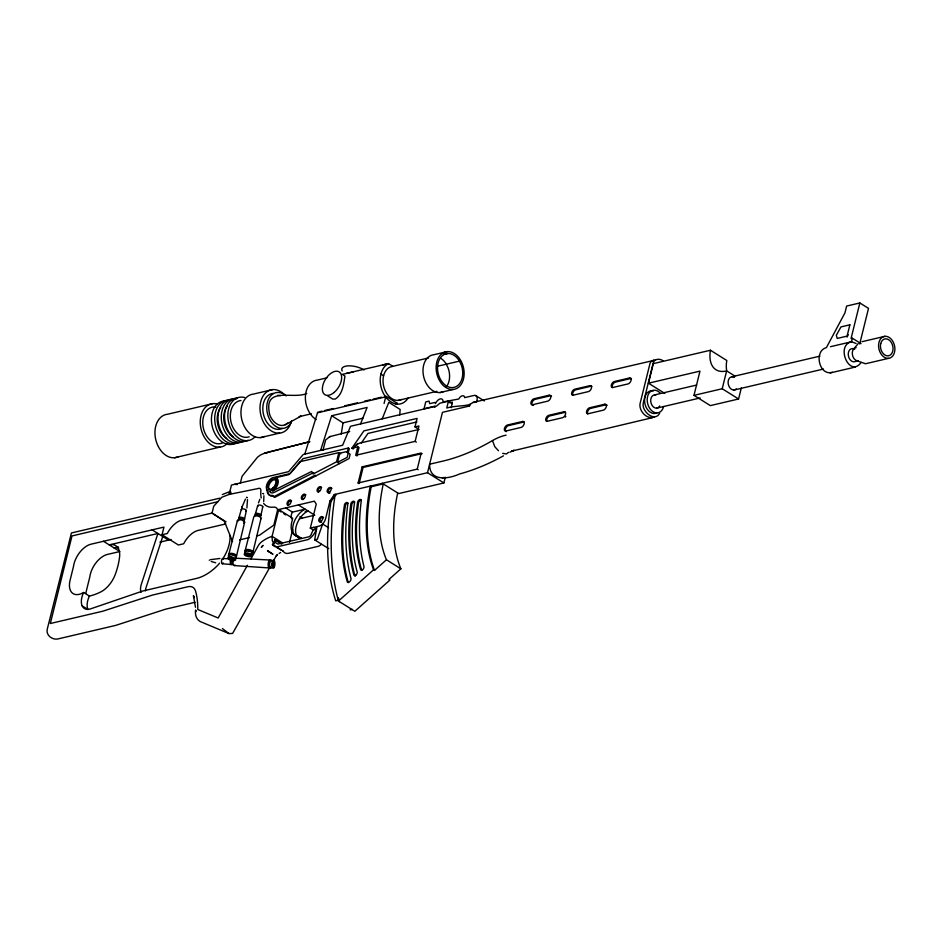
<?xml version="1.0" encoding="UTF-8"?>
<svg xmlns="http://www.w3.org/2000/svg" width="942" height="942" viewBox="0 0 942 942"><rect width="100%" height="100%" fill="white"/><g stroke="black" fill="none" stroke-linecap="round" stroke-linejoin="round"><path stroke-width="1.41" d="M195.665 610.228L195.665 611.805L195.642 610.275C194.723 615.338 196.902 620.884 202.212 622.379L228.941 633.566L232.592 633.46L270.06 566.919M451.277 407.709L452.301 402.081L449.499 402.74M399.714 415.081L400.162 409.464L388.799 402.34L382.216 418.849M263.689 501.591L263.913 495.763M341.228 434.074L343.029 422.864L331.666 415.74L320.586 450.417M246.898 507.985L247.499 499.601M328.734 548.656L314.71 539.86L316.889 526.625M283.036 550.988L272.45 544.346L273.851 543.875L274.652 539.778L281.717 544.193M244.461 519.442L246.368 510.564M260.875 515.592L262.783 506.714M236.548 555.921L244.637 522.127M252.962 552.071L261.052 518.277M225.656 523.952L198.197 530.393A18.675 10.656 -57.9 0 0 183.666 543.769L178.415 545.006L162.048 534.75L163.943 527.096L91.056 544.182A18.934 10.798 -57.9 0 0 73.464 566.589L70.097 580.201A19.523 11.139 -57.9 0 0 83.626 592.471L89.408 596.086A69.367 39.564 -57.9 0 0 100.617 592.012A20.901 11.916 -57.9 0 0 115.159 574.702A56.803 32.393 -57.9 0 0 119.575 556.852A20.971 11.952 -57.9 0 0 109.248 544.888L157.915 533.478L141.312 584.346A13.117 7.477 -57.9 0 0 141.065 592.306M261.228 498.012A28.966 16.52 -57.9 0 1 260.875 490.9A4.675 2.673 -57.9 0 0 257.79 488.615L229.153 494.409L231.473 485.048L288.605 471.659L303.23 454.491L342.641 445.248L350.53 426.279L436.558 406.096L439.902 403.211L448.439 401.21L452.29 403.623M240.292 483.411L242.047 476.322L257.472 457.247L260.545 454.927L264.867 453.067L309.812 441.657M313.604 527.39L316.488 529.204L313.203 529.969L310.318 528.156L316.253 504.17L314.404 501.168L277.631 509.787L273.851 525.094L259.439 535.244L256.613 535.916M289.5 542.368L292.644 529.675M322.976 450.288L325.661 439.938L329.924 436.57A9.055 6.441 76.8 0 1 330.442 436.605M338.837 452.619L336.565 461.792L313.156 474.003L311.684 471.424L272.509 491.065A7.677 4.38 -57.9 0 0 278.196 482.704A7.677 4.38 -57.9 0 0 274.452 478.018L289.041 474.556L300.039 461.71L338.837 452.619L340.757 453.82M337.53 462.392L339.791 453.22L346.303 451.689L348.21 453.114L347.162 457.365L337.53 462.392L339.45 463.605M445.283 477.3L443.882 482.963L427.527 472.707L334.28 494.574L329.994 500.944L325.579 518.807A6.935 3.956 -57.9 0 1 319.515 526.001L310.318 528.156M347.268 452.29L348.328 448.039L349.282 448.651L348.234 452.902L350.141 454.315L349.082 458.566L274.746 497.376L273.345 495.975A10.562 6.029 -57.9 0 1 268.246 492.772M356.888 445.213L357.218 443.859M356.912 456.081L359.02 447.568L357.795 446.802L355.687 455.304L415.128 441.374L416.352 442.139M358.125 482.999L362.128 466.843L421.227 452.984L417.235 469.14L358.125 482.999L359.09 483.599L363.094 467.444L422.193 453.585M384.089 403.447L385.89 396.17L397.253 403.294L395.51 404.342M414.998 426.914L417.106 418.413L363.906 430.883L351.884 448.192L353.109 448.957L355.099 446.084A5.864 4.792 -49.6 0 1 356.3 444.754L359.526 443.152L419.049 429.458L414.998 426.914L418.943 425.996L415.128 441.374M427.527 472.707L442.457 412.337L469.387 406.026L470.129 404.33L473.049 402.422L655.585 359.985M448.439 401.21L446.755 408.016C454.362 405.708 462.534 406.473 470.058 404.483M469.387 406.026L469.811 404.33M664.84 393.45L648.473 383.194L653.312 363.636L710.445 350.247L726.8 360.503A32.546 18.557 -57.9 0 0 726.6 370.206M741.295 387.998L738.575 398.996L710.339 405.613L693.983 395.357L699.977 371.124L648.473 383.194M693.983 395.357L722.22 388.74L726.635 370.877A32.546 18.557 -57.9 0 1 710.445 350.247M859.705 343.96L868.512 308.387L859.846 302.959L851.05 338.531L852.357 338.225L861.023 343.653M852.357 338.225L851.486 341.769C835.236 345.478 849.425 378.26 860.988 362.635M228.776 554.367L237.384 520.679M245.191 550.517L253.81 516.828A3.709 1.519 13.9 0 1 258.332 516.228A3.709 1.519 13.9 0 1 260.581 518.96M230.967 492.113L230.507 493.879L221.829 497.246L213.728 506.254L212.044 513.06L181.83 520.137A18.675 10.656 -57.9 0 0 167.299 533.513L162.048 534.75M238.809 518.312L241.27 509.551M255.223 514.473L257.684 505.701M242.012 507.008L245.45 499.083M241.705 508.009L242.082 506.749M304.819 454.115L317.713 412.16L317.513 412.796M162.73 536.493L146.128 587.361A13.117 7.477 -57.9 0 0 145.374 590.881M258.497 502.898L259.815 499.331M229.153 494.409L229.813 492.56M360.539 423.924L367.133 407.427L331.666 415.74M659.671 413.232C654.796 422.793 641.066 411.077 643.315 402.976L653.23 362.917C654.301 358.407 660.095 358.513 663.192 360.821M247.405 565.282L218.167 617.999L197.773 609.474A91.527 52.199 -57.9 0 0 195.559 591.105A16.026 9.137 -57.9 0 0 187.953 586.736L152.486 595.061L102.855 611.193L50.326 623.51L71.992 535.939L217.779 501.745M250.961 558.853L258.096 545.983A8.384 4.781 -57.9 0 1 261.758 541.709A37.527 21.407 -57.9 0 1 272.085 536.351L278.726 509.54L292.75 518.324M273.616 560.502L275.9 556.392A4.157 2.367 -57.9 0 1 277.607 554.473L275.747 556.651M846.976 337.118L848.295 334.728M396.735 404.083L397.253 403.294M338.979 600.066L335.693 600.831A273.274 155.854 -57.9 0 1 330.96 501.556L335.234 495.174L336.164 494.962L335.199 494.362A308.446 175.907 -57.9 0 0 338.472 601.043L354.84 611.299L389.929 580.037L388.964 579.436L400.88 568.815A159.952 91.221 -57.9 0 1 397.701 492.972M361.316 442.999L367.969 433.426L416.953 421.934M268.411 551.682L267.493 550.54L272.945 554.249L268.552 551.494M508.527 452.36L506.36 453.962L502.675 453.361M853.876 348.752L858.233 343.536M338.472 601.043L373.562 569.78A193.192 110.179 -57.9 0 1 370.218 486.143L371.183 486.755L383.264 483.917A159.952 91.221 -57.9 0 0 386.444 559.772L374.527 570.381L373.562 569.78M306.774 393.462C293.409 399.632 265.079 386.491 269.106 411.43C269.659 419.802 279.715 430.294 287.64 423.04M279.115 553.425L280.657 552.459M285.238 424.795L301.004 416.14L299.132 416.67L311.461 413.773M503.44 455.846C489.569 463.488 474.909 469.834 459.59 473.956C448.109 479.207 429.246 481.798 429.623 464.206L442.764 461.133A230.602 131.515 -57.9 0 0 492.478 440.585A58.286 33.241 -57.9 0 1 506.066 435.169M222.347 494.562L230.072 491.441M509.869 452.219L514.132 450.252L511.6 451.3L513.072 450.688M313.615 472.637L274.428 492.277A7.677 4.38 -57.9 0 1 269.789 491.7M653.607 360.079L650.687 361.987L649.945 363.683L640.03 403.753C638.841 411.065 646.954 420.002 654.396 416.929M442.328 478.077L444 477.394M512.636 450.877L652.724 417.612M249.135 555.474C249.559 553.001 244.425 555.391 249.135 555.474A1.943 0.801 13.9 0 0 249.489 554.132A1.943 0.801 13.9 0 0 246.486 553.884A1.943 0.801 13.9 0 0 248.299 555.344M859.846 302.959L846.646 306.056L844.962 312.862L826.393 347.645C813.535 350.942 819.128 376.4 832.387 372.267M382.77 364.919L388.504 363.588L392.861 366.32L428.528 357.948M392.861 366.32L389.8 367.18A17.286 12.305 76.8 0 0 384.442 388.822A17.286 12.305 76.8 0 0 401.457 399.49M210.372 559.678L219.922 558.476M264.867 453.067L309.541 441.739M329.417 436.723L349.717 431.566M341.569 374.516L353.368 371.913M212.868 403.612L167.558 414.245A22.09 15.72 76.8 0 0 155.913 440.255A22.09 15.72 76.8 0 0 178.497 456.635M272.627 389.599L253.575 394.062A22.09 15.72 76.8 0 0 241.929 420.085A22.09 15.72 76.8 0 0 264.525 436.464M326.921 377.848L317.43 380.073A21.124 15.037 76.8 0 0 305.373 396.829A21.124 15.037 76.8 0 0 316.135 419.59M447.097 351.637L433.956 354.71A19.205 13.671 76.8 0 0 423.829 377.33A19.205 13.671 76.8 0 0 443.482 391.578M443.423 354.463L447.368 353.533M437.759 366.202L459.449 361.116M319.126 411.831L321.976 411.159M324.813 410.5L333.338 408.498M344.701 405.837L357.477 402.835M364.578 401.174L370.265 399.844M373.103 399.173L381.628 397.171M385.725 396.853L317.748 412.749M398.36 400.362L436.888 391.319M440.044 392.543L453.173 389.47A19.205 13.671 76.8 0 0 460.461 360.009A19.205 13.671 76.8 0 0 436.77 362.175A19.205 13.671 76.8 0 0 453.173 389.47M174.541 457.753L219.851 447.12M260.569 437.583L279.609 433.108M343.029 422.864L362.894 418.213M474.744 402.34L476.428 401.951L476.982 400.35A6.782 3.862 -57.9 0 0 473.202 395.628L464.665 397.63A4.686 2.673 -57.9 0 0 462.345 395.77A4.686 2.673 -57.9 0 0 458.754 399.019L443.093 401.893A5.758 3.285 -57.9 0 0 440.232 398.913A5.758 3.285 -57.9 0 0 435.487 403.588L434.992 402.434L429.74 403.659L429.034 401.127L425.749 401.893L424.065 408.698L434.839 406.167A5.758 3.285 -57.9 0 0 434.921 407.368M348.328 448.039L303.018 458.672L290.148 473.59L277.007 476.676A10.562 6.029 -57.9 0 0 275.064 477.429M351.884 448.192L357.795 446.802M830.467 346.691L851.486 341.769L856.066 343.453M861.977 341.699L884.962 336.306M654.525 394.922L696.668 385.043M731.922 376.765L819.917 356.135M219.698 498.188L71.415 532.96L47.418 628.538C45.275 635.308 52.823 640.76 59.016 638.688L115.831 625.358L165.462 609.215L195.041 602.279M656.656 408.157L700.2 397.948M734.053 390.012L823.461 369.04M888.506 358.36A11.198 7.972 76.8 0 1 878.945 342.452A11.198 7.972 76.8 0 1 892.757 341.192A11.198 7.972 76.8 0 1 888.506 358.36L865.521 363.753L856.973 360.774M830.138 372.961L855.218 367.074M118.351 546.902L114.053 547.914A20.971 11.952 -57.9 0 1 118.668 547.879M159.916 542.133L171.126 539.495M285.709 507.891L292.444 512.118L305.114 509.151A15.696 8.949 -57.9 0 0 293.209 524.753A15.696 8.949 -57.9 0 0 298.379 536.363L301.275 538.165A15.696 8.949 -57.9 0 1 296.106 526.566A15.696 8.949 -57.9 0 1 308.01 510.953L305.184 511.624M443.882 482.963L398.666 493.573L382.299 483.317M299.273 518.807L314.746 515.18M239.609 539.896L249.524 537.576M314.71 539.86L317.336 539.248L322.635 523.999L328.475 527.661M350.141 609.886L352.32 609.368M346.326 373.397L388.504 363.588A21.124 15.037 76.8 0 0 384.265 394.922C387.421 399.997 392.673 404.448 398.972 404.142A21.124 15.037 76.8 0 0 408.074 398.066M473.049 402.422L475.027 402.328M265.632 452.867L267.045 452.972M222.606 558.535L229.2 558.736M235.912 558.229L269.789 560.019M234.24 565.565L269.506 567.967M277.631 395.299L280.539 395.558M222.418 563.752L231.626 564.588M234.617 484.318L237.278 484.577M343.171 374.951L344.925 376.058C343.771 384.018 342.605 394.486 335.246 399.067L332.714 399.067L327.757 395.946M211.22 561.503L215.694 562.774M228.941 633.566L222.465 628.585M281.046 550.069L276.654 547.314M726.635 370.877L734.819 376.011M722.22 388.74L738.575 398.996M475.651 395.534L484.318 400.962M380.921 374.115L383.594 375.787M417.235 469.14L418.189 469.74M362.128 466.843L363.094 467.444M316.053 475.816L315.087 475.215L273.792 496.775L272.379 495.374A10.562 6.029 -57.9 0 1 267.116 490.075M334.28 494.574L335.234 495.174M329.994 500.944L330.96 501.556M386.444 559.772L400.88 568.815M298.379 504.924L313.615 514.473M299.827 516.746L302.076 518.147M278.808 510.517L281.14 511.989M283.483 513.449L285.815 514.921M282.6 542.945L272.085 536.351L272.297 540.637L273.851 543.875M276.006 540.072L280.704 543.028M282.659 550.905L283.318 551.317M226.068 521.844L212.044 513.06L224.349 521.256L232.521 541.556M152.145 529.863L168.512 540.119M103.467 541.273L119.834 551.529L107.412 554.438A18.934 10.798 -57.9 0 0 89.831 576.845L86.464 590.457A19.523 11.139 -57.9 0 0 85.957 593.13M82.166 605.859L87.936 609.474A16.461 9.385 -57.9 0 1 89.408 596.086M272.45 544.346L273.392 545.088M498.436 450.7L494.797 446.708L492.478 440.585M274.652 539.778L275.971 542.992L277.878 544.064L308.74 536.834A3.026 1.731 -57.9 0 0 311.307 534.196A26.6 15.166 -57.9 0 1 313.203 529.969M193.781 596.887L194.205 597.664L193.416 595.674L195.489 607.272M223.136 562.904A2.614 0.977 -86.5 0 1 221.747 563.069A2.614 0.977 -86.5 0 1 221.876 559.383A2.614 0.977 -86.5 0 1 223.266 559.218M271.791 567.52A4.086 1.531 -86.5 0 1 269.801 566.566A4.086 1.531 -86.5 0 1 270.272 561.079A4.086 1.531 -86.5 0 1 272.332 561.079M270.601 567.155A3.262 1.225 -86.5 0 1 269.165 564.187A3.262 1.225 -86.5 0 1 270.825 560.855M270.272 567.355A3.98 1.495 -86.5 0 1 268.329 566.413A3.98 1.495 -86.5 0 1 268.788 561.067A3.98 1.495 -86.5 0 1 270.801 561.067M234.947 564.988A3.709 1.389 -86.5 0 1 233.286 564.588A3.709 1.389 -86.5 0 1 233.227 560.149M233.051 564.529A2.897 1.083 -86.5 0 1 231.873 563.328A2.897 1.083 -86.5 0 1 232.168 559.819M232.062 563.634A2.897 1.083 -86.5 0 1 230.366 563.234A2.897 1.083 -86.5 0 1 231.179 558.924M272.709 562.562A1.943 0.73 -86.5 0 1 273.745 563.622M273.71 564.623A1.943 0.73 -86.5 0 1 272.591 565.918A1.943 0.73 -86.5 0 1 272.556 562.892M241.623 510.164A2.614 1.072 13.9 0 1 242.341 508.868A2.614 1.072 13.9 0 1 245.756 509.74A2.614 1.072 13.9 0 1 245.638 511.2M235.771 558.123A4.086 1.672 13.9 0 1 235.147 558.359M228.47 556.251A4.086 1.672 13.9 0 1 232.274 554.85A4.086 1.672 13.9 0 1 236.159 557.794M229.412 555.603A3.262 1.342 13.9 0 1 232.45 554.485A3.262 1.342 13.9 0 1 235.571 556.828M229.306 555.309A3.98 1.637 13.9 0 1 232.627 553.46A3.98 1.637 13.9 0 1 236.042 556.651M237.89 521.562A3.709 1.519 13.9 0 1 238.903 519.701A3.709 1.519 13.9 0 1 243.766 520.95A3.709 1.519 13.9 0 1 243.589 523.022M238.927 520.09A2.897 1.189 13.9 0 1 239.727 518.642A2.897 1.189 13.9 0 1 243.519 519.607A2.897 1.189 13.9 0 1 243.377 521.232M239.292 518.653A2.897 1.189 13.9 0 1 240.08 517.205A2.897 1.189 13.9 0 1 243.872 518.182A2.897 1.189 13.9 0 1 243.731 519.796M231.391 559.065A1.943 0.801 13.9 0 1 230.072 557.735A1.943 0.801 13.9 0 1 232.65 557.782A1.943 0.801 13.9 0 1 233.51 559.112M258.037 506.325A2.614 1.072 13.9 0 1 260.216 505.112A2.614 1.072 13.9 0 1 262.453 507.208M245.297 552.895A4.086 1.672 13.9 0 1 248.688 550.999A4.086 1.672 13.9 0 1 252.185 554.273M245.709 551.364A3.262 1.342 13.9 0 1 249.289 550.729A3.262 1.342 13.9 0 1 251.985 552.978M245.332 550.976A3.98 1.637 13.9 0 1 250.054 549.869A3.98 1.637 13.9 0 1 251.855 553.025M255.058 515.886A2.897 1.189 13.9 0 1 257.755 514.897A2.897 1.189 13.9 0 1 260.522 516.981M255.706 514.803A2.897 1.189 13.9 0 1 258.108 513.461A2.897 1.189 13.9 0 1 260.593 515.78M292.444 512.118A6.606 3.768 -57.9 0 0 292.491 519.489A19.841 11.316 -57.9 0 0 298.379 536.363M329.029 493.172A2.885 1.648 -57.9 0 1 328.758 489.722A2.885 1.648 -57.9 0 1 331.984 488.462M330.053 492.937A2.885 1.648 -57.9 0 1 329.523 493.149M533.549 405.307A3.356 1.919 -57.9 0 1 531.983 402.87A3.356 1.919 -57.9 0 1 535.021 399.361L550.116 395.817A3.356 1.919 -57.9 0 1 551.529 396.299M524.117 422.028A3.356 1.919 -57.9 0 0 523.54 422.075L508.445 425.607A3.356 1.919 -57.9 0 0 505.524 428.728A3.356 1.919 -57.9 0 0 506.396 431.601M663.615 406.567A11.528 8.207 76.8 0 1 652.37 411.265A11.528 8.207 76.8 0 1 648.131 394.816A11.528 8.207 76.8 0 1 660.106 392.991M318.561 492.301A2.885 1.648 -57.9 0 1 318.702 488.98A2.885 1.648 -57.9 0 1 321.622 487.414M572.854 395.275A3.356 1.919 -57.9 0 1 573.148 392.143A3.356 1.919 -57.9 0 1 575.727 389.811L590.834 386.267A3.356 1.919 -57.9 0 1 591.882 386.397M249.159 436.805A18.675 13.294 76.8 0 1 230.943 421.71A18.675 13.294 76.8 0 1 240.987 400.503M238.255 442.622A22.09 15.72 76.8 0 1 215.659 426.243A22.09 15.72 76.8 0 1 227.316 400.232M234.97 443.399A22.09 15.72 76.8 0 1 212.386 427.009A22.09 15.72 76.8 0 1 224.031 400.998M565.801 416.364A3.356 1.919 -57.9 0 1 565.282 417.07M565.483 412.325A3.356 1.919 -57.9 0 0 564.917 412.372L549.81 415.905A3.356 1.919 -57.9 0 0 547.231 418.248A3.356 1.919 -57.9 0 0 546.925 421.368M226.716 438.513A18.675 13.294 76.8 0 1 220.758 407.603M227.257 443.494A22.09 15.72 76.8 0 1 201.223 429.634A22.09 15.72 76.8 0 1 217.06 403.988M440.785 358.325A17.286 12.305 76.8 0 1 446.296 364.142L448.18 368.145A17.286 12.305 76.8 0 1 446.296 386.938M342.217 371.007A13.447 5.511 13.9 0 1 348.199 365.849A13.447 5.511 13.9 0 1 364.048 369.912M656.845 412.926A11.528 8.207 76.8 0 1 644.752 402.905A11.528 8.207 76.8 0 1 653.324 391.001M291.49 420.992A22.09 15.72 76.8 0 1 269.954 429.999A22.09 15.72 76.8 0 1 261.817 398.466A22.09 15.72 76.8 0 1 284.767 394.957M288.181 505.289A2.885 1.648 -57.9 0 1 288.853 501.968A2.885 1.648 -57.9 0 1 291.561 500.72M321.669 522.092A2.885 1.648 -57.9 0 1 320.033 519.537A2.885 1.648 -57.9 0 1 323.612 517.617M254.835 437.029A22.09 15.72 76.8 0 1 228.8 423.158A22.09 15.72 76.8 0 1 244.637 397.512M248.099 440.314A22.09 15.72 76.8 0 1 225.515 423.935A22.09 15.72 76.8 0 1 237.16 397.913M659.73 405.92A6.724 4.781 76.8 0 1 651.24 403.671A6.724 4.781 76.8 0 1 655.797 395.028M282.27 428.41A18.251 12.988 76.8 0 1 263.607 414.88A18.251 12.988 76.8 0 1 273.227 393.391M233.286 436.982A18.675 13.294 76.8 0 1 227.328 406.073M339.438 601.644A308.446 175.907 -57.9 0 1 338.425 597.817M222.653 442.822A18.675 13.294 76.8 0 1 203.201 427.385A18.675 13.294 76.8 0 1 215.765 407.05M241.541 441.857A22.09 15.72 76.8 0 1 218.52 423.594A22.09 15.72 76.8 0 1 233.38 399.538M291.29 422.299A18.251 12.988 76.8 0 1 273.239 424.312A18.251 12.988 76.8 0 1 268.423 399.373A18.251 12.988 76.8 0 1 286.203 395.911M302.794 499.731A2.885 1.648 -57.9 0 1 302.935 496.41A2.885 1.648 -57.9 0 1 305.856 494.844M263.63 503.417A28.966 16.52 -57.9 0 0 273.474 507.137A10.209 5.817 -57.9 0 1 277.631 509.787M269.094 489.075A5.758 3.285 -57.9 0 1 270.872 481.868A5.758 3.285 -57.9 0 1 276.453 480.561M374.527 570.381A193.192 110.179 -57.9 0 1 371.183 486.755M856.478 360.727A6.724 4.781 76.8 0 1 848.365 355.652A6.724 4.781 76.8 0 1 854.629 349.258M83.626 592.471A16.461 9.385 -57.9 0 0 90.962 608.732L142.784 591.011L196.631 578.388A44.474 25.363 -57.9 0 0 215.247 567.72A28.613 16.32 -57.9 0 0 219.568 563.175M321.304 544.37A12.729 7.253 -57.9 0 1 318.785 546.195L288.582 553.272A12.305 7.018 -57.9 0 1 283.601 551.729M316.488 529.204A12.729 7.253 -57.9 0 1 308.199 539.554L277.996 546.643A12.305 7.018 -57.9 0 1 272.733 544.676M348.293 582.568A219.274 125.05 -57.9 0 1 345.537 504.936A2.579 1.472 -57.9 0 1 348.057 503.146M607.131 405.319A3.356 1.919 -57.9 0 0 605.718 404.836L590.61 408.381A3.356 1.919 -57.9 0 0 588.032 410.712A3.356 1.919 -57.9 0 0 587.726 413.832M243.554 441.621A22.09 15.72 76.8 0 1 221.641 421.875A22.09 15.72 76.8 0 1 236.666 398.772M858.256 360.892A6.724 4.781 76.8 0 1 852.404 354.698A6.724 4.781 76.8 0 1 856.125 347.645M736.303 388.905A6.724 4.781 76.8 0 1 728.201 383.83A6.724 4.781 76.8 0 1 734.466 377.436M354.628 501.827A2.732 1.554 -57.9 0 0 351.872 504.111A223.666 127.559 -57.9 0 0 354.816 575.527A2.402 1.366 -57.9 0 0 355.228 576.127M361.281 500.096A2.661 1.519 -57.9 0 0 358.584 502.545A201.211 114.747 -57.9 0 0 361.587 570.098A2.402 1.366 -57.9 0 0 361.763 570.452M230.013 535.339A28.613 16.32 -57.9 0 1 223.36 557.911M301.275 538.165A19.841 11.316 -57.9 0 1 296.224 535.786M612.465 387.586A3.356 1.919 -57.9 0 1 612.771 384.466A3.356 1.919 -57.9 0 1 615.35 382.122L630.445 378.578A3.356 1.919 -57.9 0 1 631.493 378.708M209.277 560.266L209.289 560.172M272.909 563.928C273.262 568.674 274.605 560.514 272.909 563.928M849.872 324.813L847.082 336.117L837.226 338.437L836.319 335.281L840.959 326.909L849.872 324.813M246.557 497.423L247.275 497.647L246.592 497.388M230.484 558.323C232.439 561.102 234.228 557.299 230.484 558.323M262.983 493.573L263.689 493.796L263.077 493.514M261.405 547.302L263.112 545.394A4.157 2.367 -57.9 0 0 261.405 547.302M447.403 353.521L444.306 354.392A17.286 12.305 76.8 0 0 438.948 376.035A17.286 12.305 76.8 0 0 455.963 386.703A17.286 12.305 76.8 0 0 461.321 365.06L459.425 361.069A17.286 12.305 76.8 0 0 447.403 353.521M549.162 395.216L534.055 398.749A3.356 1.919 -57.9 0 0 531.017 402.269A3.356 1.919 -57.9 0 0 532.583 404.707L547.691 401.162A3.356 1.919 -57.9 0 0 550.717 397.654A3.356 1.919 -57.9 0 0 549.162 395.216M589.869 385.667L574.773 389.211A3.356 1.919 -57.9 0 0 571.735 392.72A3.356 1.919 -57.9 0 0 573.301 395.157L588.397 391.613A3.356 1.919 -57.9 0 0 591.435 388.104A3.356 1.919 -57.9 0 0 589.869 385.667M629.491 377.978L614.384 381.522A3.356 1.919 -57.9 0 0 611.346 385.043A3.356 1.919 -57.9 0 0 612.912 387.468L628.008 383.936A3.356 1.919 -57.9 0 0 631.046 380.415A3.356 1.919 -57.9 0 0 629.491 377.978M522.586 421.463L507.479 425.007A3.356 1.919 -57.9 0 0 504.441 428.528A3.356 1.919 -57.9 0 0 506.007 430.965L521.114 427.421A3.356 1.919 -57.9 0 0 524.141 423.9A3.356 1.919 -57.9 0 0 522.586 421.463M563.952 411.76L548.845 415.304A3.356 1.919 -57.9 0 0 545.818 418.825A3.356 1.919 -57.9 0 0 547.373 421.262L562.48 417.718A3.356 1.919 -57.9 0 0 565.518 414.197A3.356 1.919 -57.9 0 0 563.952 411.76M604.752 404.224L589.645 407.768A3.356 1.919 -57.9 0 0 586.619 411.289A3.356 1.919 -57.9 0 0 588.173 413.726L603.28 410.182A3.356 1.919 -57.9 0 0 606.318 406.661A3.356 1.919 -57.9 0 0 604.752 404.224M274.381 566.978A4.086 1.531 -86.5 0 0 273.934 560.243A4.086 1.531 -86.5 0 0 271.873 565.447A4.086 1.531 -86.5 0 0 274.381 566.978M273.981 565.871A2.449 0.918 -86.5 0 0 273.722 561.832A2.449 0.918 -86.5 0 0 272.485 564.953A2.449 0.918 -86.5 0 0 273.981 565.871M228.977 559.383A4.086 1.672 13.9 0 0 235.63 559.948A4.086 1.672 13.9 0 0 230.708 556.863A4.086 1.672 13.9 0 0 228.977 559.383M230.095 559.124A2.449 1.001 13.9 0 0 234.087 559.454A2.449 1.001 13.9 0 0 231.131 557.605A2.449 1.001 13.9 0 0 230.095 559.124M245.403 555.533A4.086 1.672 13.9 0 0 252.044 556.098A4.086 1.672 13.9 0 0 247.122 553.013A4.086 1.672 13.9 0 0 245.403 555.533M246.51 555.274A2.449 1.001 13.9 0 0 250.501 555.603A2.449 1.001 13.9 0 0 247.546 553.755A2.449 1.001 13.9 0 0 246.51 555.274M334.045 392.508A13.447 7.666 -57.9 0 0 339.155 371.89A13.447 7.666 -57.9 0 0 322.812 385.443A13.447 7.666 -57.9 0 0 334.045 392.508M319.573 491.229A2.885 1.648 -57.9 0 0 320.657 486.814A2.885 1.648 -57.9 0 0 317.16 489.71A2.885 1.648 -57.9 0 0 319.573 491.229M272.685 488.168A5.758 3.285 -57.9 0 0 274.876 479.337A5.758 3.285 -57.9 0 0 267.869 485.142A5.758 3.285 -57.9 0 0 272.685 488.168M289.5 504.535A2.885 1.648 -57.9 0 0 290.595 500.108A2.885 1.648 -57.9 0 0 287.098 503.016A2.885 1.648 -57.9 0 0 289.5 504.535M355.876 575.126A2.402 1.366 -57.9 0 0 357.23 572.171A210.054 119.787 -57.9 0 1 354.498 502.898A2.732 1.554 -57.9 0 0 353.262 501.226A2.732 1.554 -57.9 0 0 350.907 503.511A223.666 127.559 -57.9 0 0 353.851 574.926A2.402 1.366 -57.9 0 0 355.876 575.126M346.75 502.522A2.579 1.472 -57.9 0 0 344.572 504.323A219.274 125.05 -57.9 0 0 347.339 581.968A2.696 1.543 -57.9 0 0 349.729 581.673A2.696 1.543 -57.9 0 0 350.966 578.412A242.483 138.286 -57.9 0 1 347.81 504.076A2.579 1.472 -57.9 0 0 346.75 502.522M303.795 498.659A2.885 1.648 -57.9 0 0 304.89 494.244A2.885 1.648 -57.9 0 0 301.393 497.152A2.885 1.648 -57.9 0 0 303.795 498.659M329.629 491.971A2.885 1.648 -57.9 0 0 330.724 487.556A2.885 1.648 -57.9 0 0 327.215 490.452A2.885 1.648 -57.9 0 0 329.629 491.971M321.246 521.126A2.885 1.648 -57.9 0 0 322.341 516.711A2.885 1.648 -57.9 0 0 318.832 519.607A2.885 1.648 -57.9 0 0 321.246 521.126M272.98 489.487A7.677 4.38 -57.9 0 0 275.888 477.712A7.677 4.38 -57.9 0 0 266.551 485.448A7.677 4.38 -57.9 0 0 272.98 489.487M359.915 499.531A2.661 1.519 -57.9 0 0 357.63 501.933A201.211 114.747 -57.9 0 0 360.621 569.498A2.402 1.366 -57.9 0 0 362.717 569.616A2.402 1.366 -57.9 0 0 363.965 566.578A219.239 125.039 -57.9 0 1 361.222 501.097A2.661 1.519 -57.9 0 0 359.915 499.531M880.723 343.571A8.643 6.158 76.8 0 0 888.106 355.852A8.643 6.158 76.8 0 0 891.391 342.594A8.643 6.158 76.8 0 0 880.723 343.571"/></g></svg>
